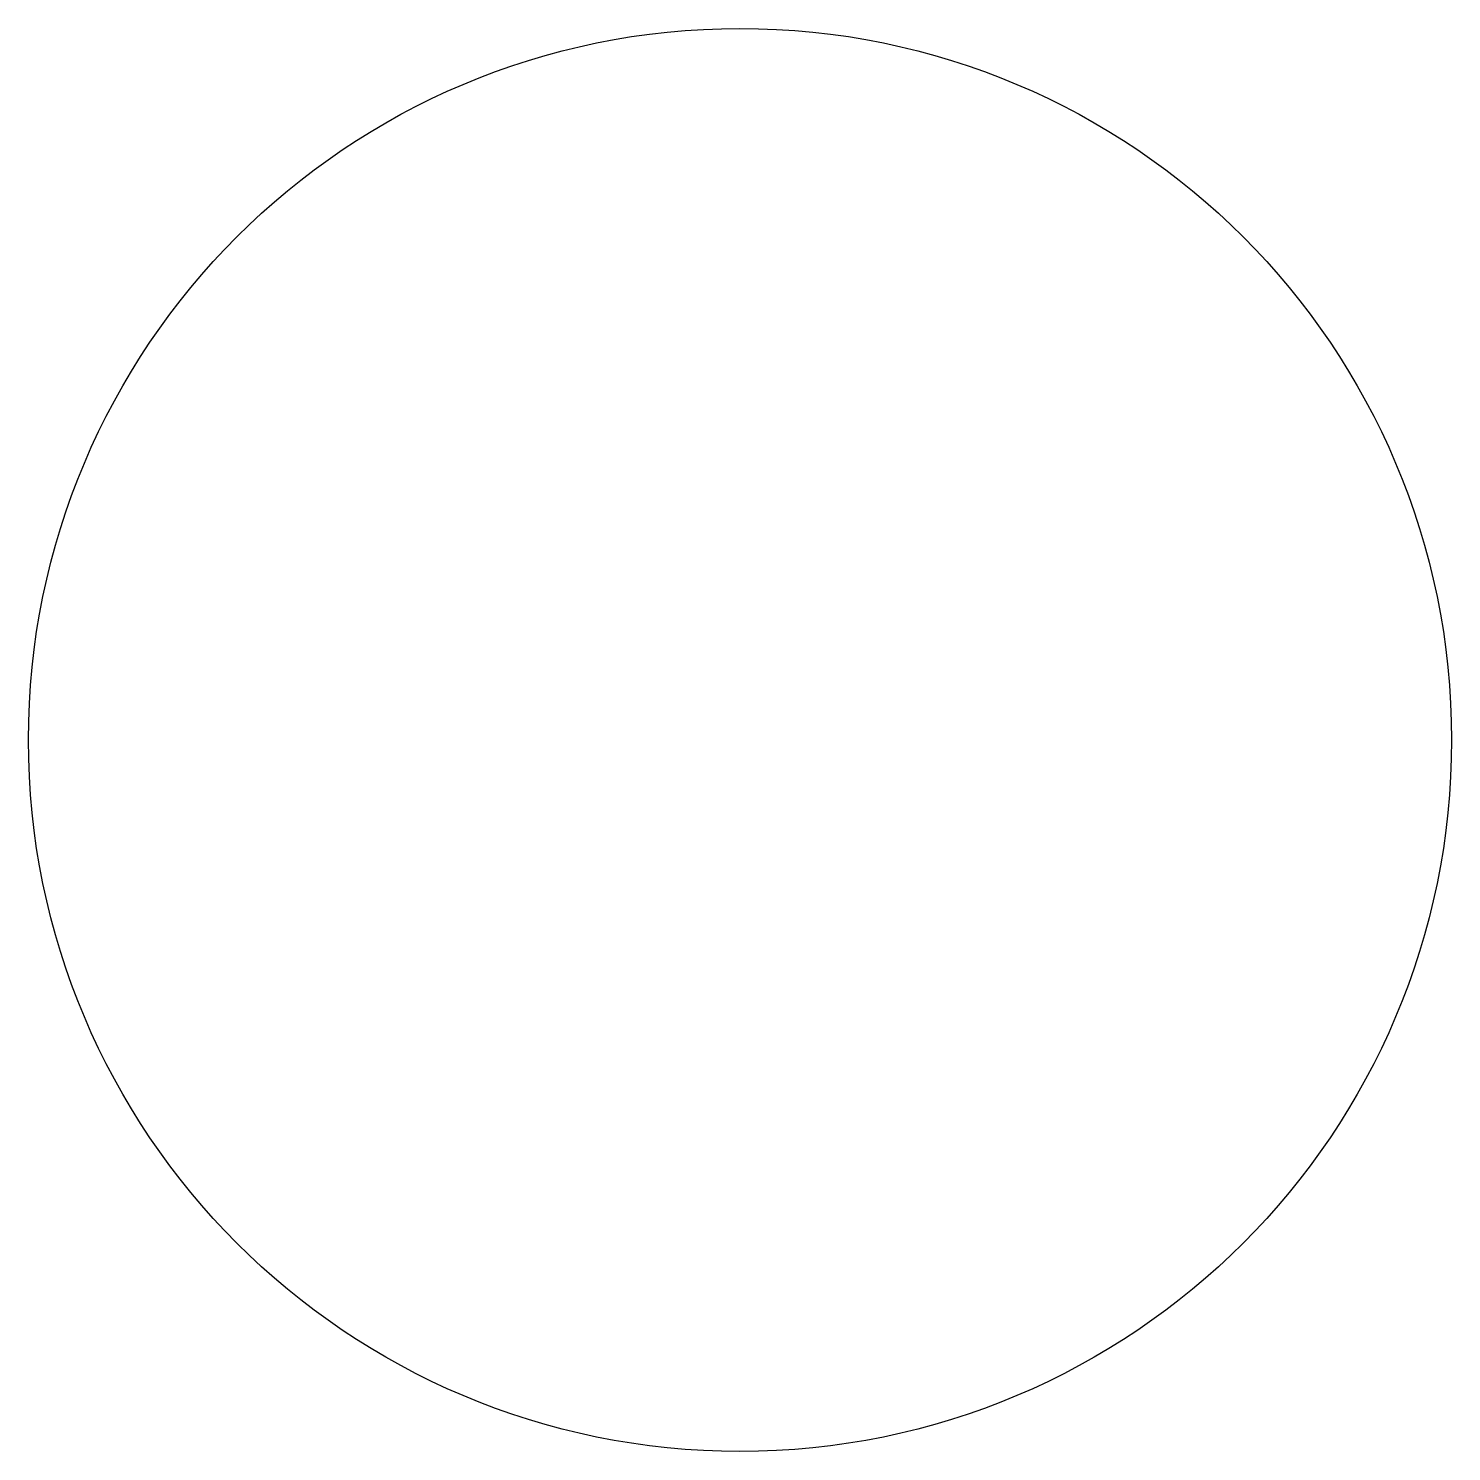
# Model space of a CAD drawing. Extents: x 445 to 468, y 233.3 to 256.3.
import ezdxf

# ---------------------------------------------------------------- set-up
doc = ezdxf.new("R2010")
doc.units = 0
doc.layers.add('ANA', color=220, linetype='CONTINUOUS')

msp = doc.modelspace()

# ---------------------------------------------------------------- linework, layer by layer
at = {"layer": 'ANA', "color": 0}
msp.add_circle((456.476, 244.799), 11.5, dxfattribs=at)

doc.saveas('drawing.dxf')
